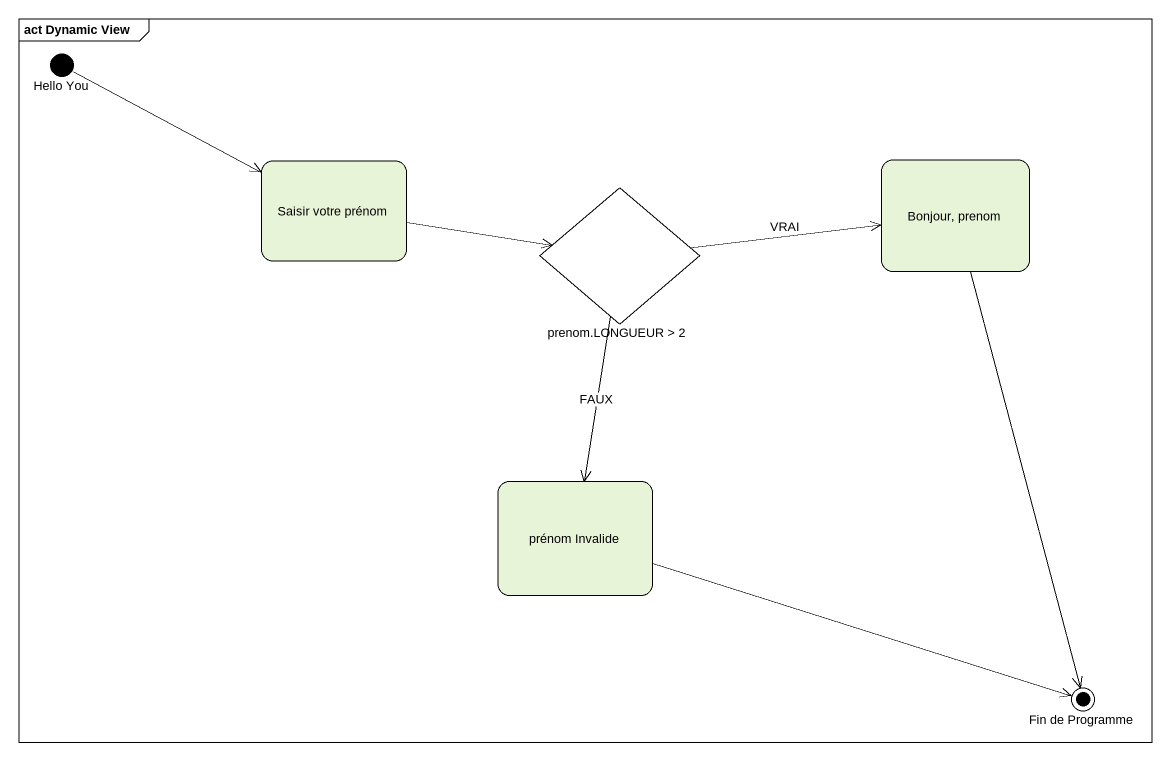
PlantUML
@startuml
mainframe act Dynamic View
hide empty description
state "Hello You" as Hello_You <<start>>
state "Saisir votre prénom" as Saisir_votre_prénom
state "prenom.LONGUEUR > 2" as prenom_LONGUEUR_2 <<choice>>
state "Bonjour, prenom" as Bonjour_prenom
state "prénom Invalide" as prénom_Invalide
state "Fin de Programme" as Fin_de_Programme <<end>>
Hello_You -right-> Saisir_votre_prénom
Saisir_votre_prénom -right-> prenom_LONGUEUR_2
prenom_LONGUEUR_2 -right-> Bonjour_prenom : VRAI
prenom_LONGUEUR_2 --> prénom_Invalide : FAUX
Bonjour_prenom --> Fin_de_Programme
prénom_Invalide -right-> Fin_de_Programme
@enduml
